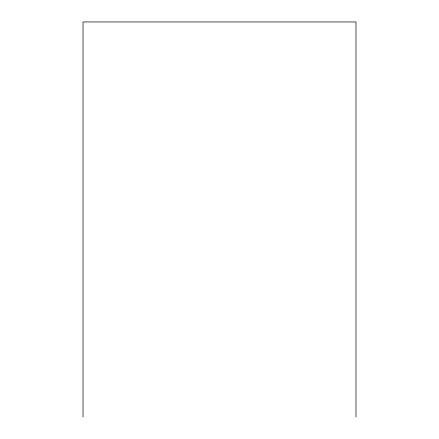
<?xml version="1.0" encoding="UTF-8"?>
<svg xmlns="http://www.w3.org/2000/svg" width="439" height="439" viewBox="0 0 439 439"><rect width="100%" height="100%" fill="white"/><g stroke="black" fill="none" stroke-linecap="round" stroke-linejoin="round"><path stroke-width="0.66" d="M355.985 417.05L355.985 21.95L83.015 21.95L83.015 417.05"/></g></svg>
